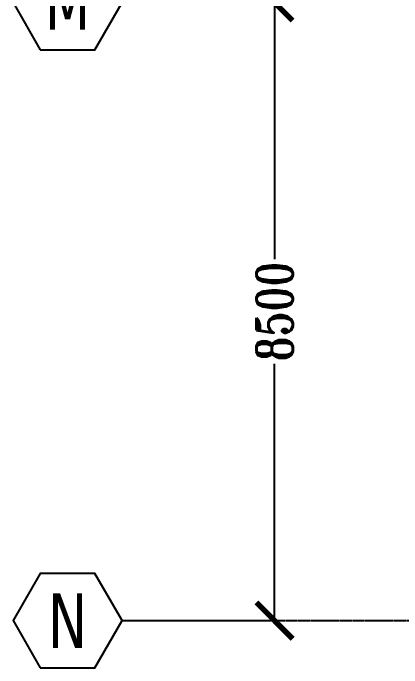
# Model space of a CAD drawing. Header units: millimetres. Extents: x -6598 to 74598, y -11659 to 33736.
# Drawn here: x -6598 to -1246, y -650 to 8353 of the extents above; entities that cross this region are included whole.
import ezdxf
from ezdxf.enums import TextEntityAlignment as Align

# ---------------------------------------------------------------- set-up
doc = ezdxf.new("R2010")
doc.units = ezdxf.units.MM
doc.header["$LTSCALE"] = 0.95
doc.linetypes.add('DXK_LINE_DOT3', pattern=[5.9187, 2.979, -0.9799, 0.9799, -0.9799])
for name, color, linetype in [('COTAS', 8, 'Continuous'), ('HCB-EJES', 1, 'Continuous'), ('HCB-ROTULOS', 2, 'Continuous')]:
    doc.layers.add(name, color=color, linetype=linetype)
doc.styles.add('ROMANT', font='romant.shx', dxfattribs={"width": 0.8})
doc.styles.add('VERDANA', font='verdana.ttf')
doc.dimstyles.new('1.125', dxfattribs={"dimscale": 0, "dimtxt": 500, "dimasz": 500, "dimexe": 4, "dimexo": 4, "dimgap": 15, "dimtad": 0, "dimdec": 0, "dimzin": 4, "dimdsep": 46, "dimtxsty": 'ROMANT', "dimblk": 'ARCHTICK', "dimcen": -10, "dimclrd": 256, "dimclrt": 3, "dimadec": 0, "dimazin": 0, "dimtfac": 1, "dimtdec": 0, "dimtix": 1, "dimtmove": 0, "dimatfit": 0, "dimldrblk": 'OBLIQUE', "dimfxl": 0.05, "dimtolj": 1, "dimtzin": 0, "dimarcsym": 0})

# ---------------------------------------------------------------- blocks, each defined once
blk = doc.blocks.new('_ArchTick')
at = {"color": 0, "linetype": 'ByBlock', "const_width": 0.15}
blk.add_lwpolyline([(-0.5, -0.5), (0.5, 0.5)], dxfattribs=at)
blk = doc.blocks.new('*D637')
at = {"layer": 'COTAS', "color": 0, "lineweight": -2, "transparency": 16777216}
for p, q in [((-5094.2, 17000), (-2995.9, 17000)), ((-5094.2, 8500), (-2995.9, 8500))]:
    blk.add_line(p, q, dxfattribs=at)
at = {"layer": 'COTAS', "lineweight": -2, "transparency": 16777216}
for p, q in [((-2999.9, 17000), (-2999.9, 13469.8)), ((-2999.9, 8500), (-2999.9, 12030.2))]:
    blk.add_line(p, q, dxfattribs=at)
at = {"layer": 'Defpoints', "color": 0, "transparency": 16777216}
for p in [(-5098.2, 17000), (-5098.2, 8500), (-2999.9, 8500)]:
    blk.add_point(p, dxfattribs=at)
at = {"layer": 'COTAS', "lineweight": -2, "transparency": 16777216, "xscale": 500, "yscale": 500, "zscale": 500}
for p, rotation in [((-2999.9, 17000), 90), ((-2999.9, 8500), 270)]:
    blk.add_blockref('_ArchTick', p, dxfattribs=dict(at, rotation=rotation))
at = {"layer": 'COTAS', "color": 3, "transparency": 16777216, "insert": (-2999.9, 12750), "char_height": 500, "attachment_point": 5, "rotation": 90, "style": 'ROMANT'}
blk.add_mtext('\\A1;8500', dxfattribs=at)
blk = doc.blocks.new('_Oblique')
at = {"color": 0, "linetype": 'ByBlock', "lineweight": -2}
blk.add_line((-0.5, -0.5), (0.5, 0.5), dxfattribs=at)
blk = doc.blocks.new('*D638')
at = {"layer": 'COTAS', "color": 0, "lineweight": -2, "transparency": 16777216}
for p, q in [((-5094.2, 8500), (-2995.9, 8500)), ((-5094.2, 0), (-2995.9, 0))]:
    blk.add_line(p, q, dxfattribs=at)
at = {"layer": 'COTAS', "lineweight": -2, "transparency": 16777216}
for p, q in [((-2999.9, 8500), (-2999.9, 4969.8)), ((-2999.9, 0), (-2999.9, 3530.2))]:
    blk.add_line(p, q, dxfattribs=at)
at = {"layer": 'Defpoints', "color": 0, "transparency": 16777216}
for p in [(-5098.2, 8500), (-2999.9, 8500), (-5098.2, 0)]:
    blk.add_point(p, dxfattribs=at)
at = {"layer": 'COTAS', "lineweight": -2, "transparency": 16777216, "xscale": 500, "yscale": 500, "zscale": 500}
for p, rotation in [((-2999.9, 8500), 90), ((-2999.9, 0), 270)]:
    blk.add_blockref('_ArchTick', p, dxfattribs=dict(at, rotation=rotation))
at = {"layer": 'COTAS', "color": 3, "transparency": 16777216, "insert": (-2999.9, 4250), "char_height": 500, "attachment_point": 5, "rotation": 90, "style": 'ROMANT'}
blk.add_mtext('\\A1;8500', dxfattribs=at)

msp = doc.modelspace()

# ---------------------------------------------------------------- linework, layer by layer
at = {"layer": 'HCB-EJES', "linetype": 'DXK_LINE_DOT3'}
msp.add_line((-5098.2, 0), (73098.4, 0), dxfattribs=at)
at = {"layer": 'HCB-ROTULOS'}
for points in [[(-6223.2, 7850.5), (-5473.2, 7850.5), (-5098.2, 8500), (-5473.2, 9149.5), (-6223.2, 9149.5), (-6598.2, 8500)], [(-6223.2, -649.5), (-5473.2, -649.5), (-5098.2, 0), (-5473.2, 649.5), (-6223.2, 649.5), (-6598.2, 0)]]:
    msp.add_lwpolyline(points, close=True, dxfattribs=at)

# ---------------------------------------------------------------- texts
at = {"layer": 'HCB-ROTULOS', "color": 4, "style": 'VERDANA', "width": 0.7}
for s, p in [('M', (-5848.2, 8500)), ('N', (-5848.2, 0))]:
    msp.add_text(s, height=750, dxfattribs=at).set_placement(p, align=Align.MIDDLE_CENTER)

# ---------------------------------------------------------------- dimensions: what is measured, and where the dimension line sits
at = {"layer": 'COTAS'}
for p1, angle, picture, middle in [((-5098.2, 17000), 90, '*D637', (-2999.9, 12750)), ((-5098.2, 0), 270, '*D638', (-2999.9, 4250))]:
    dim = msp.add_linear_dim(base=(-2999.9, 8500), p1=p1, p2=(-5098.2, 8500), angle=angle, dimstyle='1.125', override={"dimscale": 1}, dxfattribs=at)
    dim.commit()
    dim.dimension.update_dxf_attribs({"geometry": picture, "text_midpoint": middle})

doc.saveas('drawing.dxf')
